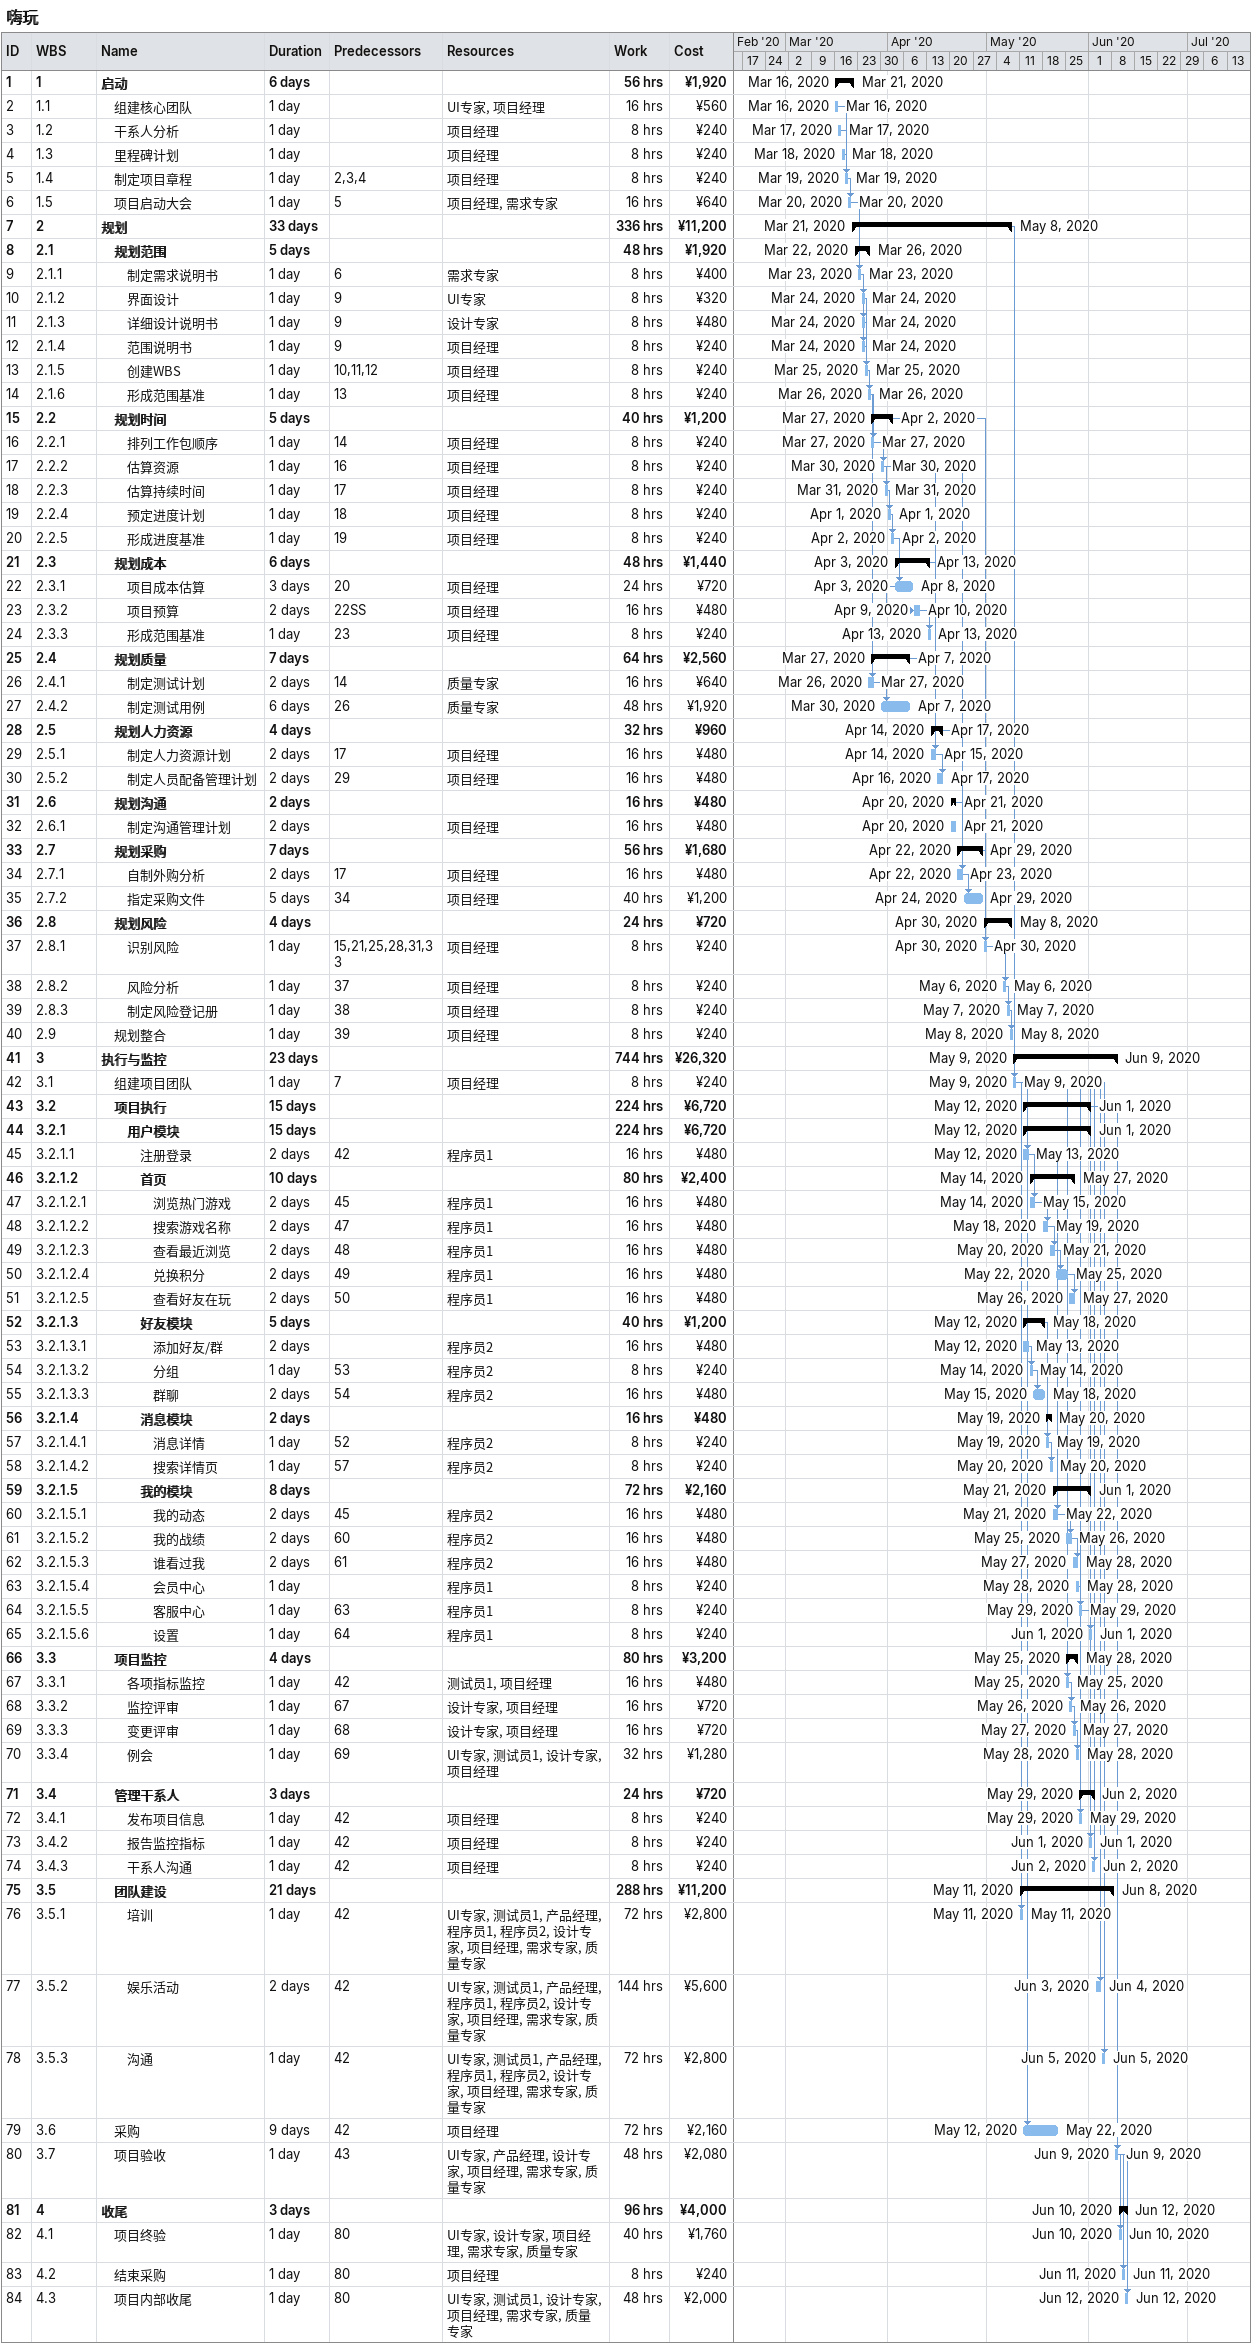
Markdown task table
嗨玩

| ID | WBS | Task | Duration | Start | Finish | Predecessors | Resources | Work (h) | Cost (¥) |
|---|---|---|---|---|---|---|---|---|---|
| 1 | 1 | **启动** | 6d | 2020-03-16 | 2020-03-21 |  |  | 56 | 1920 |
| 2 | 1.1 | 组建核心团队 | 1d | 2020-03-16 | 2020-03-16 |  | UI专家, 项目经理 | 16 | 560 |
| 3 | 1.2 | 干系人分析 | 1d | 2020-03-17 | 2020-03-17 |  | 项目经理 | 8 | 240 |
| 4 | 1.3 | 里程碑计划 | 1d | 2020-03-18 | 2020-03-18 |  | 项目经理 | 8 | 240 |
| 5 | 1.4 | 制定项目章程 | 1d | 2020-03-19 | 2020-03-19 | 2, 3, 4 | 项目经理 | 8 | 240 |
| 6 | 1.5 | 项目启动大会 | 1d | 2020-03-20 | 2020-03-20 | 5 | 项目经理, 需求专家 | 16 | 640 |
| 7 | 2 | **规划** | 33d | 2020-03-21 | 2020-05-08 |  |  | 336 | 11200 |
| 8 | 2.1 | **规划范围** | 5d | 2020-03-22 | 2020-03-26 |  |  | 48 | 1920 |
| 9 | 2.1.1 | 制定需求说明书 | 1d | 2020-03-23 | 2020-03-23 | 6 | 需求专家 | 8 | 400 |
| 10 | 2.1.2 | 界面设计 | 1d | 2020-03-24 | 2020-03-24 | 9 | UI专家 | 8 | 320 |
| 11 | 2.1.3 | 详细设计说明书 | 1d | 2020-03-24 | 2020-03-24 | 9 | 设计专家 | 8 | 480 |
| 12 | 2.1.4 | 范围说明书 | 1d | 2020-03-24 | 2020-03-24 | 9 | 项目经理 | 8 | 240 |
| 13 | 2.1.5 | 创建WBS | 1d | 2020-03-25 | 2020-03-25 | 10, 11, 12 | 项目经理 | 8 | 240 |
| 14 | 2.1.6 | 形成范围基准 | 1d | 2020-03-26 | 2020-03-26 | 13 | 项目经理 | 8 | 240 |
| 15 | 2.2 | **规划时间** | 5d | 2020-03-27 | 2020-04-02 |  |  | 40 | 1200 |
| 16 | 2.2.1 | 排列工作包顺序 | 1d | 2020-03-27 | 2020-03-27 | 14 | 项目经理 | 8 | 240 |
| 17 | 2.2.2 | 估算资源 | 1d | 2020-03-30 | 2020-03-30 | 16 | 项目经理 | 8 | 240 |
| 18 | 2.2.3 | 估算持续时间 | 1d | 2020-03-31 | 2020-03-31 | 17 | 项目经理 | 8 | 240 |
| 19 | 2.2.4 | 预定进度计划 | 1d | 2020-04-01 | 2020-04-01 | 18 | 项目经理 | 8 | 240 |
| 20 | 2.2.5 | 形成进度基准 | 1d | 2020-04-02 | 2020-04-02 | 19 | 项目经理 | 8 | 240 |
| 21 | 2.3 | **规划成本** | 6d | 2020-04-03 | 2020-04-13 |  |  | 48 | 1440 |
| 22 | 2.3.1 | 项目成本估算 | 3d | 2020-04-03 | 2020-04-08 | 20 | 项目经理 | 24 | 720 |
| 23 | 2.3.2 | 项目预算 | 2d | 2020-04-09 | 2020-04-10 | 22SS | 项目经理 | 16 | 480 |
| 24 | 2.3.3 | 形成范围基准 | 1d | 2020-04-13 | 2020-04-13 | 23 | 项目经理 | 8 | 240 |
| 25 | 2.4 | **规划质量** | 7d | 2020-03-27 | 2020-04-07 |  |  | 64 | 2560 |
| 26 | 2.4.1 | 制定测试计划 | 2d | 2020-03-26 | 2020-03-27 | 14 | 质量专家 | 16 | 640 |
| 27 | 2.4.2 | 制定测试用例 | 6d | 2020-03-30 | 2020-04-07 | 26 | 质量专家 | 48 | 1920 |
| 28 | 2.5 | **规划人力资源** | 4d | 2020-04-14 | 2020-04-17 |  |  | 32 | 960 |
| 29 | 2.5.1 | 制定人力资源计划 | 2d | 2020-04-14 | 2020-04-15 | 17 | 项目经理 | 16 | 480 |
| 30 | 2.5.2 | 制定人员配备管理计划 | 2d | 2020-04-16 | 2020-04-17 | 29 | 项目经理 | 16 | 480 |
| 31 | 2.6 | **规划沟通** | 2d | 2020-04-20 | 2020-04-21 |  |  | 16 | 480 |
| 32 | 2.6.1 | 制定沟通管理计划 | 2d | 2020-04-20 | 2020-04-21 |  | 项目经理 | 16 | 480 |
| 33 | 2.7 | **规划采购** | 7d | 2020-04-22 | 2020-04-29 |  |  | 56 | 1680 |
| 34 | 2.7.1 | 自制外购分析 | 2d | 2020-04-22 | 2020-04-23 | 17 | 项目经理 | 16 | 480 |
| 35 | 2.7.2 | 指定采购文件 | 5d | 2020-04-24 | 2020-04-29 | 34 | 项目经理 | 40 | 1200 |
| 36 | 2.8 | **规划风险** | 4d | 2020-04-30 | 2020-05-08 |  |  | 24 | 720 |
| 37 | 2.8.1 | 识别风险 | 1d | 2020-04-30 | 2020-04-30 | 15, 21, 25, 28, 31, 33 | 项目经理 | 8 | 240 |
| 38 | 2.8.2 | 风险分析 | 1d | 2020-05-06 | 2020-05-06 | 37 | 项目经理 | 8 | 240 |
| 39 | 2.8.3 | 制定风险登记册 | 1d | 2020-05-07 | 2020-05-07 | 38 | 项目经理 | 8 | 240 |
| 40 | 2.9 | 规划整合 | 1d | 2020-05-08 | 2020-05-08 | 39 | 项目经理 | 8 | 240 |
| 41 | 3 | **执行与监控** | 23d | 2020-05-09 | 2020-06-09 |  |  | 744 | 26320 |
| 42 | 3.1 | 组建项目团队 | 1d | 2020-05-09 | 2020-05-09 | 7 | 项目经理 | 8 | 240 |
| 43 | 3.2 | **项目执行** | 15d | 2020-05-12 | 2020-06-01 |  |  | 224 | 6720 |
| 44 | 3.2.1 | **用户模块** | 15d | 2020-05-12 | 2020-06-01 |  |  | 224 | 6720 |
| 45 | 3.2.1.1 | 注册登录 | 2d | 2020-05-12 | 2020-05-13 | 42 | 程序员1 | 16 | 480 |
| 46 | 3.2.1.2 | **首页** | 10d | 2020-05-14 | 2020-05-27 |  |  | 80 | 2400 |
| 47 | 3.2.1.2.1 | 浏览热门游戏 | 2d | 2020-05-14 | 2020-05-15 | 45 | 程序员1 | 16 | 480 |
| 48 | 3.2.1.2.2 | 搜索游戏名称 | 2d | 2020-05-18 | 2020-05-19 | 47 | 程序员1 | 16 | 480 |
| 49 | 3.2.1.2.3 | 查看最近浏览 | 2d | 2020-05-20 | 2020-05-21 | 48 | 程序员1 | 16 | 480 |
| 50 | 3.2.1.2.4 | 兑换积分 | 2d | 2020-05-22 | 2020-05-25 | 49 | 程序员1 | 16 | 480 |
| 51 | 3.2.1.2.5 | 查看好友在玩 | 2d | 2020-05-26 | 2020-05-27 | 50 | 程序员1 | 16 | 480 |
| 52 | 3.2.1.3 | **好友模块** | 5d | 2020-05-12 | 2020-05-18 |  |  | 40 | 1200 |
| 53 | 3.2.1.3.1 | 添加好友/群 | 2d | 2020-05-12 | 2020-05-13 |  | 程序员2 | 16 | 480 |
| 54 | 3.2.1.3.2 | 分组 | 1d | 2020-05-14 | 2020-05-14 | 53 | 程序员2 | 8 | 240 |
| 55 | 3.2.1.3.3 | 群聊 | 2d | 2020-05-15 | 2020-05-18 | 54 | 程序员2 | 16 | 480 |
| 56 | 3.2.1.4 | **消息模块** | 2d | 2020-05-19 | 2020-05-20 |  |  | 16 | 480 |
| 57 | 3.2.1.4.1 | 消息详情 | 1d | 2020-05-19 | 2020-05-19 | 52 | 程序员2 | 8 | 240 |
| 58 | 3.2.1.4.2 | 搜索详情页 | 1d | 2020-05-20 | 2020-05-20 | 57 | 程序员2 | 8 | 240 |
| 59 | 3.2.1.5 | **我的模块** | 8d | 2020-05-21 | 2020-06-01 |  |  | 72 | 2160 |
| 60 | 3.2.1.5.1 | 我的动态 | 2d | 2020-05-21 | 2020-05-22 | 45 | 程序员2 | 16 | 480 |
| 61 | 3.2.1.5.2 | 我的战绩 | 2d | 2020-05-25 | 2020-05-26 | 60 | 程序员2 | 16 | 480 |
| 62 | 3.2.1.5.3 | 谁看过我 | 2d | 2020-05-27 | 2020-05-28 | 61 | 程序员2 | 16 | 480 |
| 63 | 3.2.1.5.4 | 会员中心 | 1d | 2020-05-28 | 2020-05-28 |  | 程序员1 | 8 | 240 |
| 64 | 3.2.1.5.5 | 客服中心 | 1d | 2020-05-29 | 2020-05-29 | 63 | 程序员1 | 8 | 240 |
| 65 | 3.2.1.5.6 | 设置 | 1d | 2020-06-01 | 2020-06-01 | 64 | 程序员1 | 8 | 240 |
| 66 | 3.3 | **项目监控** | 4d | 2020-05-25 | 2020-05-28 |  |  | 80 | 3200 |
| 67 | 3.3.1 | 各项指标监控 | 1d | 2020-05-25 | 2020-05-25 | 42 | 测试员1, 项目经理 | 16 | 480 |
| 68 | 3.3.2 | 监控评审 | 1d | 2020-05-26 | 2020-05-26 | 67 | 设计专家, 项目经理 | 16 | 720 |
| 69 | 3.3.3 | 变更评审 | 1d | 2020-05-27 | 2020-05-27 | 68 | 设计专家, 项目经理 | 16 | 720 |
| 70 | 3.3.4 | 例会 | 1d | 2020-05-28 | 2020-05-28 | 69 | UI专家, 测试员1, 设计专家, 项目经理 | 32 | 1280 |
| 71 | 3.4 | **管理干系人** | 3d | 2020-05-29 | 2020-06-02 |  |  | 24 | 720 |
| 72 | 3.4.1 | 发布项目信息 | 1d | 2020-05-29 | 2020-05-29 | 42 | 项目经理 | 8 | 240 |
| 73 | 3.4.2 | 报告监控指标 | 1d | 2020-06-01 | 2020-06-01 | 42 | 项目经理 | 8 | 240 |
| 74 | 3.4.3 | 干系人沟通 | 1d | 2020-06-02 | 2020-06-02 | 42 | 项目经理 | 8 | 240 |
| 75 | 3.5 | **团队建设** | 21d | 2020-05-11 | 2020-06-08 |  |  | 288 | 11200 |
| 76 | 3.5.1 | 培训 | 1d | 2020-05-11 | 2020-05-11 | 42 | UI专家, 测试员1, 产品经理, 程序员1, 程序员2, 设计专家, 项目经理, 需求专家, 质量专家 | 72 | 2800 |
| 77 | 3.5.2 | 娱乐活动 | 2d | 2020-06-03 | 2020-06-04 | 42 | UI专家, 测试员1, 产品经理, 程序员1, 程序员2, 设计专家, 项目经理, 需求专家, 质量专家 | 144 | 5600 |
| 78 | 3.5.3 | 沟通 | 1d | 2020-06-05 | 2020-06-05 | 42 | UI专家, 测试员1, 产品经理, 程序员1, 程序员2, 设计专家, 项目经理, 需求专家, 质量专家 | 72 | 2800 |
| 79 | 3.6 | 采购 | 9d | 2020-05-12 | 2020-05-22 | 42 | 项目经理 | 72 | 2160 |
| 80 | 3.7 | 项目验收 | 1d | 2020-06-09 | 2020-06-09 | 43 | UI专家, 产品经理, 设计专家, 项目经理, 需求专家, 质量专家 | 48 | 2080 |
| 81 | 4 | **收尾** | 3d | 2020-06-10 | 2020-06-12 |  |  | 96 | 4000 |
| 82 | 4.1 | 项目终验 | 1d | 2020-06-10 | 2020-06-10 | 80 | UI专家, 设计专家, 项目经理, 需求专家, 质量专家 | 40 | 1760 |
| 83 | 4.2 | 结束采购 | 1d | 2020-06-11 | 2020-06-11 | 80 | 项目经理 | 8 | 240 |
| 84 | 4.3 | 项目内部收尾 | 1d | 2020-06-12 | 2020-06-12 | 80 | UI专家, 测试员1, 设计专家, 项目经理, 需求专家, 质量专家 | 48 | 2000 |
